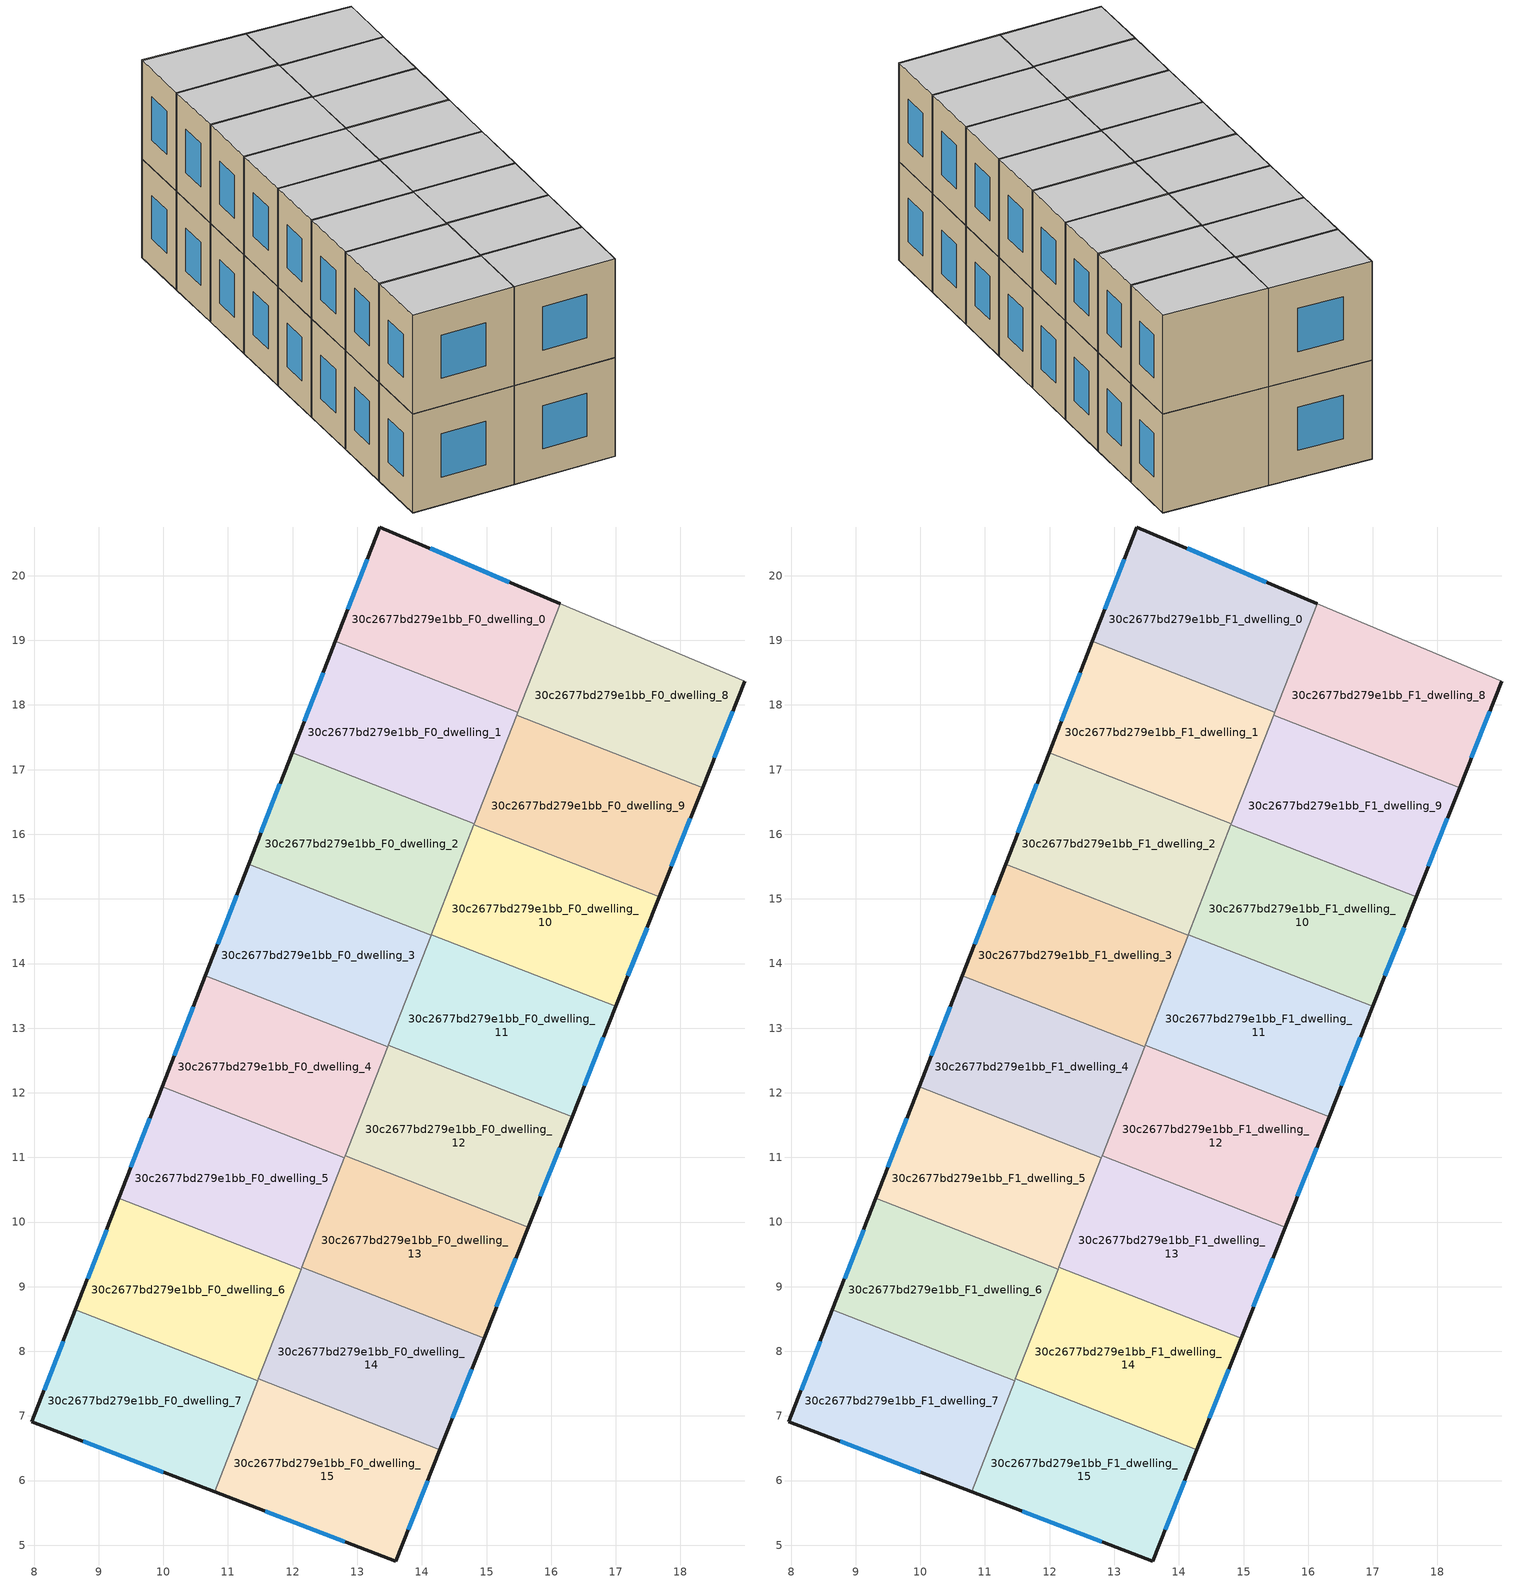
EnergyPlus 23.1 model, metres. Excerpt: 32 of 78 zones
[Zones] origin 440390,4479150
30c2677bd279e1bb_F0_dwelling_0
 floor ground (EU_floor_Construction): 15.48,17.89 16.14,19.57 13.35,20.75 12.66,18.99 z0
 wall outside (EU_wall_Construction): 12.66,18.99 13.35,20.75 16.14,19.57 z0:3
 wall to 30c2677bd279e1bb_F0_dwelling_1 (EU_wall_Construction): 15.48,17.89 12.66,18.99 z0:3
 wall to 30c2677bd279e1bb_F0_dwelling_8 (EU_wall_Construction): 16.14,19.57 15.48,17.89 z0:3
 window (EU_Window_Construction): 14.13,20.42 15.35,19.9 / 12.85,19.48 13.16,20.26 z0.84:2.16
30c2677bd279e1bb_F0_dwelling_1
 floor ground (EU_floor_Construction): 14.81,16.17 15.48,17.89 12.66,18.99 11.99,17.26 z0
 wall outside (EU_wall_Construction): 11.99,17.26 12.66,18.99 z0:3
 wall to 30c2677bd279e1bb_F0_dwelling_2 (EU_wall_Construction): 14.81,16.17 11.99,17.26 z0:3
 wall to 30c2677bd279e1bb_F0_dwelling_9 (EU_wall_Construction): 15.46,17.84 14.81,16.17 z0:3
 wall to 30c2677bd279e1bb_F0_dwelling_8 (EU_wall_Construction): 15.48,17.89 15.47,17.84 z0:3
 window (EU_Window_Construction): 12.18,17.75 12.47,18.5 z0.84:2.16
30c2677bd279e1bb_F0_dwelling_10
 floor ground (EU_floor_Construction): 17,13.34 17.67,15.03 14.81,16.15 14.15,14.45 z0
 wall outside (EU_wall_Construction): 17.67,15.03 17,13.34 z0:3
 wall to 30c2677bd279e1bb_F0_dwelling_9 (EU_wall_Construction): 14.81,16.15 17.67,15.03 z0:3
 wall to 30c2677bd279e1bb_F0_dwelling_11 (EU_wall_Construction): 17,13.34 14.15,14.45 z0:3
 wall to 30c2677bd279e1bb_F0_dwelling_2 (EU_wall_Construction): 14.15,14.45 14.81,16.15 z0:3
 window (EU_Window_Construction): 17.48,14.56 17.19,13.81 z0.84:2.16
30c2677bd279e1bb_F0_dwelling_11
 floor ground (EU_floor_Construction): 16.32,11.63 17,13.34 14.15,14.45 13.48,12.74 z0
 wall outside (EU_wall_Construction): 17,13.34 16.32,11.63 z0:3
 wall to 30c2677bd279e1bb_F0_dwelling_12 (EU_wall_Construction): 16.32,11.63 13.48,12.74 z0:3
 wall to 30c2677bd279e1bb_F0_dwelling_3 (EU_wall_Construction): 13.48,12.74 14.14,14.44 z0:3
 window (EU_Window_Construction): 16.81,12.86 16.51,12.11 z0.84:2.16
30c2677bd279e1bb_F0_dwelling_12
 floor ground (EU_floor_Construction): 15.64,9.92 16.32,11.63 13.48,12.74 12.81,11.02 z0
 wall outside (EU_wall_Construction): 16.32,11.63 15.64,9.92 z0:3
 wall to 30c2677bd279e1bb_F0_dwelling_13 (EU_wall_Construction): 15.64,9.92 12.81,11.02 z0:3
 wall to 30c2677bd279e1bb_F0_dwelling_4 (EU_wall_Construction): 12.81,11.02 13.47,12.72 z0:3
 wall to 30c2677bd279e1bb_F0_dwelling_3 (EU_wall_Construction): 13.47,12.72 13.48,12.74 z0:3
 window (EU_Window_Construction): 16.13,11.15 15.83,10.4 z0.84:2.16
30c2677bd279e1bb_F0_dwelling_13
 floor ground (EU_floor_Construction): 14.96,8.21 15.64,9.92 12.81,11.02 12.14,9.3 z0
 wall outside (EU_wall_Construction): 15.64,9.92 14.96,8.21 z0:3
 wall to 30c2677bd279e1bb_F0_dwelling_14 (EU_wall_Construction): 14.96,8.21 12.14,9.3 z0:3
 wall to 30c2677bd279e1bb_F0_dwelling_5 (EU_wall_Construction): 12.14,9.3 12.8,10.99 z0:3
 wall to 30c2677bd279e1bb_F0_dwelling_4 (EU_wall_Construction): 12.8,10.99 12.81,11.02 z0:3
 window (EU_Window_Construction): 15.45,9.44 15.15,8.69 z0.84:2.16
30c2677bd279e1bb_F0_dwelling_14
 floor ground (EU_floor_Construction): 14.28,6.48 14.96,8.21 12.14,9.3 11.47,7.57 z0
 wall outside (EU_wall_Construction): 14.96,8.21 14.28,6.48 z0:3
 wall to 30c2677bd279e1bb_F0_dwelling_15 (EU_wall_Construction): 14.28,6.48 11.47,7.57 z0:3
 wall to 30c2677bd279e1bb_F0_dwelling_6 (EU_wall_Construction): 11.47,7.57 12.13,9.27 z0:3
 wall to 30c2677bd279e1bb_F0_dwelling_5 (EU_wall_Construction): 12.13,9.27 12.14,9.3 z0:3
 window (EU_Window_Construction): 14.77,7.72 14.47,6.96 z0.84:2.16
30c2677bd279e1bb_F0_dwelling_15
 floor ground (EU_floor_Construction): 13.59,4.76 14.28,6.48 11.47,7.57 10.79,5.83 z0
 wall outside (EU_wall_Construction): 14.28,6.48 13.59,4.76 10.79,5.83 z0:3
 wall to 30c2677bd279e1bb_F0_dwelling_7 (EU_wall_Construction): 10.79,5.83 11.46,7.54 z0:3
 wall to 30c2677bd279e1bb_F0_dwelling_6 (EU_wall_Construction): 11.46,7.54 11.47,7.57 z0:3
 window (EU_Window_Construction): 14.09,6 13.79,5.24 / 12.81,5.06 11.58,5.53 z0.84:2.16
30c2677bd279e1bb_F0_dwelling_2
 floor ground (EU_floor_Construction): 14.14,14.44 14.81,16.17 11.99,17.26 11.32,15.54 z0
 wall outside (EU_wall_Construction): 11.32,15.54 11.99,17.26 z0:3
 wall to 30c2677bd279e1bb_F0_dwelling_3 (EU_wall_Construction): 14.14,14.44 11.32,15.54 z0:3
 wall to 30c2677bd279e1bb_F0_dwelling_9 (EU_wall_Construction): 14.81,16.17 14.81,16.15 z0:3
 window (EU_Window_Construction): 11.51,16.02 11.8,16.78 z0.84:2.16
30c2677bd279e1bb_F0_dwelling_3
 floor ground (EU_floor_Construction): 13.47,12.72 14.14,14.44 11.32,15.54 10.65,13.81 z0
 wall outside (EU_wall_Construction): 10.65,13.81 11.32,15.54 z0:3
 wall to 30c2677bd279e1bb_F0_dwelling_4 (EU_wall_Construction): 13.47,12.72 10.65,13.81 z0:3
 window (EU_Window_Construction): 10.84,14.3 11.13,15.05 z0.84:2.16
30c2677bd279e1bb_F0_dwelling_4
 floor ground (EU_floor_Construction): 12.8,10.99 13.47,12.72 10.65,13.81 9.98,12.09 z0
 wall outside (EU_wall_Construction): 9.98,12.09 10.65,13.81 z0:3
 wall to 30c2677bd279e1bb_F0_dwelling_5 (EU_wall_Construction): 12.8,10.99 9.98,12.09 z0:3
 window (EU_Window_Construction): 10.17,12.57 10.46,13.33 z0.84:2.16
30c2677bd279e1bb_F0_dwelling_5
 floor ground (EU_floor_Construction): 12.13,9.27 12.8,10.99 9.98,12.09 9.31,10.37 z0
 wall outside (EU_wall_Construction): 9.31,10.37 9.98,12.09 z0:3
 wall to 30c2677bd279e1bb_F0_dwelling_6 (EU_wall_Construction): 12.13,9.27 9.31,10.37 z0:3
 window (EU_Window_Construction): 9.5,10.85 9.79,11.61 z0.84:2.16
30c2677bd279e1bb_F0_dwelling_6
 floor ground (EU_floor_Construction): 11.46,7.54 12.13,9.27 9.31,10.37 8.64,8.64 z0
 wall outside (EU_wall_Construction): 8.64,8.64 9.31,10.37 z0:3
 wall to 30c2677bd279e1bb_F0_dwelling_7 (EU_wall_Construction): 11.46,7.54 8.64,8.64 z0:3
 window (EU_Window_Construction): 8.83,9.13 9.12,9.88 z0.84:2.16
30c2677bd279e1bb_F0_dwelling_7
 floor ground (EU_floor_Construction): 10.79,5.83 11.46,7.54 8.64,8.64 7.97,6.91 z0
 wall outside (EU_wall_Construction): 10.79,5.83 7.97,6.91 8.64,8.64 z0:3
 window (EU_Window_Construction): 10,6.13 8.76,6.61 / 8.15,7.4 8.45,8.16 z0.84:2.16
30c2677bd279e1bb_F0_dwelling_8
 floor ground (EU_floor_Construction): 18.34,16.72 18.99,18.37 16.14,19.57 15.47,17.84 z0
 wall outside (EU_wall_Construction): 18.99,18.37 18.34,16.72 z0:3
 wall adiabatic (EU_wall_Construction): 16.14,19.57 18.99,18.37 z0:3
 wall to 30c2677bd279e1bb_F0_dwelling_9 (EU_wall_Construction): 18.34,16.72 15.47,17.84 z0:3
 window (EU_Window_Construction): 18.81,17.91 18.53,17.18 z0.84:2.16
30c2677bd279e1bb_F0_dwelling_9
 floor ground (EU_floor_Construction): 17.67,15.03 18.34,16.72 15.47,17.84 14.81,16.15 z0
 wall outside (EU_wall_Construction): 18.34,16.72 17.67,15.03 z0:3
 window (EU_Window_Construction): 18.15,16.25 17.86,15.51 z0.84:2.16
30c2677bd279e1bb_F1_dwelling_0
 floor to 30c2677bd279e1bb_F0_dwelling_0 (EU_floor_Construction): 15.48,17.89 16.14,19.57 13.35,20.75 12.66,18.99 z3
 wall outside (EU_wall_Construction): 12.66,18.99 13.35,20.75 16.14,19.57 z3:6
 wall to 30c2677bd279e1bb_F1_dwelling_1 (EU_wall_Construction): 15.48,17.89 12.66,18.99 z3:6
 wall to 30c2677bd279e1bb_F1_dwelling_8 (EU_wall_Construction): 16.14,19.57 15.48,17.89 z3:6
 window (EU_Window_Construction): 14.13,20.42 15.35,19.9 / 12.85,19.48 13.16,20.26 z3.84:5.16
 ceiling to 30c2677bd279e1bb_F2_dwelling_0 (EU_floor_Construction): 16.14,19.57 15.48,17.89 12.66,18.99 13.35,20.75 z6
30c2677bd279e1bb_F1_dwelling_1
 floor to 30c2677bd279e1bb_F0_dwelling_1 (EU_floor_Construction): 14.81,16.17 15.48,17.89 12.66,18.99 11.99,17.26 z3
 wall outside (EU_wall_Construction): 11.99,17.26 12.66,18.99 z3:6
 wall to 30c2677bd279e1bb_F1_dwelling_2 (EU_wall_Construction): 14.81,16.17 11.99,17.26 z3:6
 wall to 30c2677bd279e1bb_F1_dwelling_9 (EU_wall_Construction): 15.46,17.84 14.81,16.17 z3:6
 wall to 30c2677bd279e1bb_F1_dwelling_8 (EU_wall_Construction): 15.48,17.89 15.47,17.84 z3:6
 window (EU_Window_Construction): 12.18,17.75 12.47,18.5 z3.84:5.16
 ceiling to 30c2677bd279e1bb_F2_dwelling_1 (EU_floor_Construction): 15.48,17.89 14.81,16.17 11.99,17.26 12.66,18.99 z6
30c2677bd279e1bb_F1_dwelling_10
 floor to 30c2677bd279e1bb_F0_dwelling_10 (EU_floor_Construction): 17,13.34 17.67,15.03 14.81,16.15 14.15,14.45 z3
 wall outside (EU_wall_Construction): 17.67,15.03 17,13.34 z3:6
 wall to 30c2677bd279e1bb_F1_dwelling_9 (EU_wall_Construction): 14.81,16.15 17.67,15.03 z3:6
 wall to 30c2677bd279e1bb_F1_dwelling_11 (EU_wall_Construction): 17,13.34 14.15,14.45 z3:6
 wall to 30c2677bd279e1bb_F1_dwelling_2 (EU_wall_Construction): 14.15,14.45 14.81,16.15 z3:6
 window (EU_Window_Construction): 17.48,14.56 17.19,13.81 z3.84:5.16
 ceiling to 30c2677bd279e1bb_F2_dwelling_10 (EU_floor_Construction): 17.67,15.03 17,13.34 14.15,14.45 14.81,16.15 z6
30c2677bd279e1bb_F1_dwelling_11
 floor to 30c2677bd279e1bb_F0_dwelling_11 (EU_floor_Construction): 16.32,11.63 17,13.34 14.15,14.45 13.48,12.74 z3
 wall outside (EU_wall_Construction): 17,13.34 16.32,11.63 z3:6
 wall to 30c2677bd279e1bb_F1_dwelling_12 (EU_wall_Construction): 16.32,11.63 13.48,12.74 z3:6
 wall to 30c2677bd279e1bb_F1_dwelling_3 (EU_wall_Construction): 13.48,12.74 14.14,14.44 z3:6
 window (EU_Window_Construction): 16.81,12.86 16.51,12.11 z3.84:5.16
 ceiling to 30c2677bd279e1bb_F2_dwelling_11 (EU_floor_Construction): 17,13.34 16.32,11.63 13.48,12.74 14.15,14.45 z6
30c2677bd279e1bb_F1_dwelling_12
 floor to 30c2677bd279e1bb_F0_dwelling_12 (EU_floor_Construction): 15.64,9.92 16.32,11.63 13.48,12.74 12.81,11.02 z3
 wall outside (EU_wall_Construction): 16.32,11.63 15.64,9.92 z3:6
 wall to 30c2677bd279e1bb_F1_dwelling_13 (EU_wall_Construction): 15.64,9.92 12.81,11.02 z3:6
 wall to 30c2677bd279e1bb_F1_dwelling_4 (EU_wall_Construction): 12.81,11.02 13.47,12.72 z3:6
 wall to 30c2677bd279e1bb_F1_dwelling_3 (EU_wall_Construction): 13.47,12.72 13.48,12.74 z3:6
 window (EU_Window_Construction): 16.13,11.15 15.83,10.4 z3.84:5.16
 ceiling to 30c2677bd279e1bb_F2_dwelling_12 (EU_floor_Construction): 16.32,11.63 15.64,9.92 12.81,11.02 13.48,12.74 z6
30c2677bd279e1bb_F1_dwelling_13
 floor to 30c2677bd279e1bb_F0_dwelling_13 (EU_floor_Construction): 14.96,8.21 15.64,9.92 12.81,11.02 12.14,9.3 z3
 wall outside (EU_wall_Construction): 15.64,9.92 14.96,8.21 z3:6
 wall to 30c2677bd279e1bb_F1_dwelling_14 (EU_wall_Construction): 14.96,8.21 12.14,9.3 z3:6
 wall to 30c2677bd279e1bb_F1_dwelling_5 (EU_wall_Construction): 12.14,9.3 12.8,10.99 z3:6
 wall to 30c2677bd279e1bb_F1_dwelling_4 (EU_wall_Construction): 12.8,10.99 12.81,11.02 z3:6
 window (EU_Window_Construction): 15.45,9.44 15.15,8.69 z3.84:5.16
 ceiling to 30c2677bd279e1bb_F2_dwelling_13 (EU_floor_Construction): 15.64,9.92 14.96,8.21 12.14,9.3 12.81,11.02 z6
30c2677bd279e1bb_F1_dwelling_14
 floor to 30c2677bd279e1bb_F0_dwelling_14 (EU_floor_Construction): 14.28,6.48 14.96,8.21 12.14,9.3 11.47,7.57 z3
 wall outside (EU_wall_Construction): 14.96,8.21 14.28,6.48 z3:6
 wall to 30c2677bd279e1bb_F1_dwelling_15 (EU_wall_Construction): 14.28,6.48 11.47,7.57 z3:6
 wall to 30c2677bd279e1bb_F1_dwelling_6 (EU_wall_Construction): 11.47,7.57 12.13,9.27 z3:6
 wall to 30c2677bd279e1bb_F1_dwelling_5 (EU_wall_Construction): 12.13,9.27 12.14,9.3 z3:6
 window (EU_Window_Construction): 14.77,7.72 14.47,6.96 z3.84:5.16
 ceiling to 30c2677bd279e1bb_F2_dwelling_14 (EU_floor_Construction): 14.96,8.21 14.28,6.48 11.47,7.57 12.14,9.3 z6
30c2677bd279e1bb_F1_dwelling_15
 floor to 30c2677bd279e1bb_F0_dwelling_15 (EU_floor_Construction): 13.59,4.76 14.28,6.48 11.47,7.57 10.79,5.83 z3
 wall outside (EU_wall_Construction): 14.28,6.48 13.59,4.76 10.79,5.83 z3:6
 wall to 30c2677bd279e1bb_F1_dwelling_7 (EU_wall_Construction): 10.79,5.83 11.46,7.54 z3:6
 wall to 30c2677bd279e1bb_F1_dwelling_6 (EU_wall_Construction): 11.46,7.54 11.47,7.57 z3:6
 window (EU_Window_Construction): 14.09,6 13.79,5.24 / 12.81,5.06 11.58,5.53 z3.84:5.16
 ceiling to 30c2677bd279e1bb_F2_dwelling_15 (EU_floor_Construction): 14.28,6.48 13.59,4.76 10.79,5.83 11.47,7.57 z6
30c2677bd279e1bb_F1_dwelling_2
 floor to 30c2677bd279e1bb_F0_dwelling_2 (EU_floor_Construction): 14.14,14.44 14.81,16.17 11.99,17.26 11.32,15.54 z3
 wall outside (EU_wall_Construction): 11.32,15.54 11.99,17.26 z3:6
 wall to 30c2677bd279e1bb_F1_dwelling_3 (EU_wall_Construction): 14.14,14.44 11.32,15.54 z3:6
 wall to 30c2677bd279e1bb_F1_dwelling_9 (EU_wall_Construction): 14.81,16.17 14.81,16.15 z3:6
 window (EU_Window_Construction): 11.51,16.02 11.8,16.78 z3.84:5.16
 ceiling to 30c2677bd279e1bb_F2_dwelling_2 (EU_floor_Construction): 14.81,16.17 14.14,14.44 11.32,15.54 11.99,17.26 z6
30c2677bd279e1bb_F1_dwelling_3
 floor to 30c2677bd279e1bb_F0_dwelling_3 (EU_floor_Construction): 13.47,12.72 14.14,14.44 11.32,15.54 10.65,13.81 z3
 wall outside (EU_wall_Construction): 10.65,13.81 11.32,15.54 z3:6
 wall to 30c2677bd279e1bb_F1_dwelling_4 (EU_wall_Construction): 13.47,12.72 10.65,13.81 z3:6
 window (EU_Window_Construction): 10.84,14.3 11.13,15.05 z3.84:5.16
 ceiling to 30c2677bd279e1bb_F2_dwelling_3 (EU_floor_Construction): 14.14,14.44 13.47,12.72 10.65,13.81 11.32,15.54 z6
30c2677bd279e1bb_F1_dwelling_4
 floor to 30c2677bd279e1bb_F0_dwelling_4 (EU_floor_Construction): 12.8,10.99 13.47,12.72 10.65,13.81 9.98,12.09 z3
 wall outside (EU_wall_Construction): 9.98,12.09 10.65,13.81 z3:6
 wall to 30c2677bd279e1bb_F1_dwelling_5 (EU_wall_Construction): 12.8,10.99 9.98,12.09 z3:6
 window (EU_Window_Construction): 10.17,12.57 10.46,13.33 z3.84:5.16
 ceiling to 30c2677bd279e1bb_F2_dwelling_4 (EU_floor_Construction): 13.47,12.72 12.8,10.99 9.98,12.09 10.65,13.81 z6
30c2677bd279e1bb_F1_dwelling_5
 floor to 30c2677bd279e1bb_F0_dwelling_5 (EU_floor_Construction): 12.13,9.27 12.8,10.99 9.98,12.09 9.31,10.37 z3
 wall outside (EU_wall_Construction): 9.31,10.37 9.98,12.09 z3:6
 wall to 30c2677bd279e1bb_F1_dwelling_6 (EU_wall_Construction): 12.13,9.27 9.31,10.37 z3:6
 window (EU_Window_Construction): 9.5,10.85 9.79,11.61 z3.84:5.16
 ceiling to 30c2677bd279e1bb_F2_dwelling_5 (EU_floor_Construction): 12.8,10.99 12.13,9.27 9.31,10.37 9.98,12.09 z6
30c2677bd279e1bb_F1_dwelling_6
 floor to 30c2677bd279e1bb_F0_dwelling_6 (EU_floor_Construction): 11.46,7.54 12.13,9.27 9.31,10.37 8.64,8.64 z3
 wall outside (EU_wall_Construction): 8.64,8.64 9.31,10.37 z3:6
 wall to 30c2677bd279e1bb_F1_dwelling_7 (EU_wall_Construction): 11.46,7.54 8.64,8.64 z3:6
 window (EU_Window_Construction): 8.83,9.13 9.12,9.88 z3.84:5.16
 ceiling to 30c2677bd279e1bb_F2_dwelling_6 (EU_floor_Construction): 12.13,9.27 11.46,7.54 8.64,8.64 9.31,10.37 z6
30c2677bd279e1bb_F1_dwelling_7
 floor to 30c2677bd279e1bb_F0_dwelling_7 (EU_floor_Construction): 10.79,5.83 11.46,7.54 8.64,8.64 7.97,6.91 z3
 wall outside (EU_wall_Construction): 10.79,5.83 7.97,6.91 8.64,8.64 z3:6
 window (EU_Window_Construction): 10,6.13 8.76,6.61 / 8.15,7.4 8.45,8.16 z3.84:5.16
 ceiling to 30c2677bd279e1bb_F2_dwelling_7 (EU_floor_Construction): 11.46,7.54 10.79,5.83 7.97,6.91 8.64,8.64 z6
30c2677bd279e1bb_F1_dwelling_8
 floor to 30c2677bd279e1bb_F0_dwelling_8 (EU_floor_Construction): 18.34,16.72 18.99,18.37 16.14,19.57 15.47,17.84 z3
 wall outside (EU_wall_Construction): 18.99,18.37 18.34,16.72 z3:6
 wall adiabatic (EU_wall_Construction): 16.14,19.57 18.99,18.37 z3:6
 wall to 30c2677bd279e1bb_F1_dwelling_9 (EU_wall_Construction): 18.34,16.72 15.47,17.84 z3:6
 window (EU_Window_Construction): 18.81,17.91 18.53,17.18 z3.84:5.16
 ceiling to 30c2677bd279e1bb_F2_dwelling_8 (EU_floor_Construction): 18.99,18.37 18.34,16.72 15.47,17.84 16.14,19.57 z6
30c2677bd279e1bb_F1_dwelling_9
 floor to 30c2677bd279e1bb_F0_dwelling_9 (EU_floor_Construction): 17.67,15.03 18.34,16.72 15.47,17.84 14.81,16.15 z3
 wall outside (EU_wall_Construction): 18.34,16.72 17.67,15.03 z3:6
 window (EU_Window_Construction): 18.15,16.25 17.86,15.51 z3.84:5.16
 ceiling to 30c2677bd279e1bb_F2_dwelling_9 (EU_floor_Construction): 18.34,16.72 17.67,15.03 14.81,16.15 15.47,17.84 z6
[Building]
EU S2 Campaign: North Axis=0; Terrain=City; Solar Distribution=FullExterior
[Site:Location]
Madrid: Latitude=40.5; Longitude=-3.5; Time Zone=1; Elevation=609
[SizingPeriod:WeatherFileDays]
AnnualSizingPeriod: Begin Month=1; Begin Day of Month=1; End Month=12; End Day of Month=31; Day of Week for Start Day=Monday; Use Weather File Daylight Saving Period=No; Use Weather File Rain and Snow Indicators=No
[MATERIAL]
EU_InternalMass_Material: Roughness=MediumRough; Thickness=0.1; Conductivity=1; Density=1800; Specific Heat=900; Thermal Absorptance=0.9; Solar Absorptance=0.7; Visible Absorptance=0.7
[MATERIAL:NOMASS] Roughness=MediumRough; Thermal Absorptance=0.9; Solar Absorptance=0.7; Visible Absorptance=0.7
Name | Thermal Resistance
EU_wall_NoMass | 2.16768
EU_floor_NoMass | 1.14339
[WINDOWMATERIAL:SIMPLEGLAZINGSYSTEM]
EU_Window_SimpleGlazing: UFactor=3.23888; Solar Heat Gain Coefficient=0.85; Visible Transmittance=0.85
[CONSTRUCTION]
EU_wall_Construction: EU_wall_NoMass
EU_floor_Construction: EU_floor_NoMass
EU_InternalMass_Construction: EU_InternalMass_Material
EU_Window_Construction: EU_Window_SimpleGlazing
[ZONE] Type=1; Multiplier=1; Ceiling Height=autocalculate; Floor Area=autocalculate; Part of Total Floor Area=Yes
Name | Volume
30c2677bd279e1bb_F0_dwelling_0; 30c2677bd279e1bb_F1_dwelling_0 | 16.8003
30c2677bd279e1bb_F0_dwelling_1; 30c2677bd279e1bb_F1_dwelling_1; 30c2677bd279e1bb_F0_dwelling_14; 30c2677bd279e1bb_F1_dwelling_14; 30c2677bd279e1bb_F0_dwelling_3; 30c2677bd279e1bb_F1_dwelling_3 | 16.8047
30c2677bd279e1bb_F0_dwelling_10; 30c2677bd279e1bb_F1_dwelling_10 | 16.7992
30c2677bd279e1bb_F0_dwelling_11; 30c2677bd279e1bb_F1_dwelling_11 | 16.8105
30c2677bd279e1bb_F0_dwelling_12; 30c2677bd279e1bb_F1_dwelling_12 | 16.8069
30c2677bd279e1bb_F0_dwelling_13; 30c2677bd279e1bb_F1_dwelling_13 | 16.8014
30c2677bd279e1bb_F0_dwelling_15; 30c2677bd279e1bb_F1_dwelling_15; 30c2677bd279e1bb_F0_dwelling_7; 30c2677bd279e1bb_F1_dwelling_7 | 16.8021
30c2677bd279e1bb_F0_dwelling_2; 30c2677bd279e1bb_F1_dwelling_2; 30c2677bd279e1bb_F0_dwelling_5; 30c2677bd279e1bb_F1_dwelling_5 | 16.7996
30c2677bd279e1bb_F0_dwelling_4; 30c2677bd279e1bb_F1_dwelling_4 | 16.7963
30c2677bd279e1bb_F0_dwelling_6; 30c2677bd279e1bb_F1_dwelling_6 | 16.8087
30c2677bd279e1bb_F0_dwelling_8; 30c2677bd279e1bb_F1_dwelling_8 | 16.8073
30c2677bd279e1bb_F0_dwelling_9; 30c2677bd279e1bb_F1_dwelling_9 | 16.8025
[INTERNALMASS] Construction=EU_InternalMass_Construction
Name | Zone or ZoneList | Surface Area
30c2677bd279e1bb_F0_dwelling_0_EU_InternalMass | 30c2677bd279e1bb_F0_dwelling_0 | 5.5993
30c2677bd279e1bb_F0_dwelling_1_EU_InternalMass | 30c2677bd279e1bb_F0_dwelling_1 | 5.60155
30c2677bd279e1bb_F0_dwelling_2_EU_InternalMass | 30c2677bd279e1bb_F0_dwelling_2 | 5.5998
30c2677bd279e1bb_F0_dwelling_3_EU_InternalMass | 30c2677bd279e1bb_F0_dwelling_3 | 5.60155
30c2677bd279e1bb_F0_dwelling_4_EU_InternalMass | 30c2677bd279e1bb_F0_dwelling_4 | 5.59873
30c2677bd279e1bb_F0_dwelling_5_EU_InternalMass | 30c2677bd279e1bb_F0_dwelling_5 | 5.5998
30c2677bd279e1bb_F0_dwelling_6_EU_InternalMass | 30c2677bd279e1bb_F0_dwelling_6 | 5.60296
30c2677bd279e1bb_F0_dwelling_7_EU_InternalMass | 30c2677bd279e1bb_F0_dwelling_7 | 5.6006
30c2677bd279e1bb_F0_dwelling_8_EU_InternalMass | 30c2677bd279e1bb_F0_dwelling_8 | 5.60234
30c2677bd279e1bb_F0_dwelling_9_EU_InternalMass | 30c2677bd279e1bb_F0_dwelling_9 | 5.60082
30c2677bd279e1bb_F0_dwelling_10_EU_InternalMass | 30c2677bd279e1bb_F0_dwelling_10 | 5.59975
30c2677bd279e1bb_F0_dwelling_11_EU_InternalMass | 30c2677bd279e1bb_F0_dwelling_11 | 5.60354
30c2677bd279e1bb_F0_dwelling_12_EU_InternalMass | 30c2677bd279e1bb_F0_dwelling_12 | 5.6021
30c2677bd279e1bb_F0_dwelling_13_EU_InternalMass | 30c2677bd279e1bb_F0_dwelling_13 | 5.60048
30c2677bd279e1bb_F0_dwelling_14_EU_InternalMass | 30c2677bd279e1bb_F0_dwelling_14 | 5.60151
30c2677bd279e1bb_F0_dwelling_15_EU_InternalMass | 30c2677bd279e1bb_F0_dwelling_15 | 5.60071
30c2677bd279e1bb_F1_dwelling_0_EU_InternalMass | 30c2677bd279e1bb_F1_dwelling_0 | 5.5993
30c2677bd279e1bb_F1_dwelling_1_EU_InternalMass | 30c2677bd279e1bb_F1_dwelling_1 | 5.60155
30c2677bd279e1bb_F1_dwelling_2_EU_InternalMass | 30c2677bd279e1bb_F1_dwelling_2 | 5.5998
30c2677bd279e1bb_F1_dwelling_3_EU_InternalMass | 30c2677bd279e1bb_F1_dwelling_3 | 5.60155
30c2677bd279e1bb_F1_dwelling_4_EU_InternalMass | 30c2677bd279e1bb_F1_dwelling_4 | 5.59873
30c2677bd279e1bb_F1_dwelling_5_EU_InternalMass | 30c2677bd279e1bb_F1_dwelling_5 | 5.5998
30c2677bd279e1bb_F1_dwelling_6_EU_InternalMass | 30c2677bd279e1bb_F1_dwelling_6 | 5.60296
30c2677bd279e1bb_F1_dwelling_7_EU_InternalMass | 30c2677bd279e1bb_F1_dwelling_7 | 5.6006
30c2677bd279e1bb_F1_dwelling_8_EU_InternalMass | 30c2677bd279e1bb_F1_dwelling_8 | 5.60234
30c2677bd279e1bb_F1_dwelling_9_EU_InternalMass | 30c2677bd279e1bb_F1_dwelling_9 | 5.60082
30c2677bd279e1bb_F1_dwelling_10_EU_InternalMass | 30c2677bd279e1bb_F1_dwelling_10 | 5.59975
30c2677bd279e1bb_F1_dwelling_11_EU_InternalMass | 30c2677bd279e1bb_F1_dwelling_11 | 5.60354
30c2677bd279e1bb_F1_dwelling_12_EU_InternalMass | 30c2677bd279e1bb_F1_dwelling_12 | 5.6021
30c2677bd279e1bb_F1_dwelling_13_EU_InternalMass | 30c2677bd279e1bb_F1_dwelling_13 | 5.60048
30c2677bd279e1bb_F1_dwelling_14_EU_InternalMass | 30c2677bd279e1bb_F1_dwelling_14 | 5.60151
30c2677bd279e1bb_F1_dwelling_15_EU_InternalMass | 30c2677bd279e1bb_F1_dwelling_15 | 5.60071
[OTHEREQUIPMENT] Fuel Type=Electricity; Design Level Calculation Method=Watts/Area; Power per Zone Floor Area=1; Fraction Latent=0; Fraction Radiant=0; Fraction Lost=0; Carbon Dioxide Generation Rate=0; EndUse Subcategory=EU_Step8_InternalGains
Name | Zone or ZoneList or Space or SpaceList | Schedule
EU_Step8_InternalGain_30c2677bd279e1bb_F0_dwelling_0_f000 | 30c2677bd279e1bb_F0_dwelling_0 | EU_Step8_GainSchedule_30c2677bd279e1bb_F0_dwelling_0_f000
EU_Step8_InternalGain_30c2677bd279e1bb_F0_dwelling_1_f000 | 30c2677bd279e1bb_F0_dwelling_1 | EU_Step8_GainSchedule_30c2677bd279e1bb_F0_dwelling_1_f000
EU_Step8_InternalGain_30c2677bd279e1bb_F0_dwelling_2_f000 | 30c2677bd279e1bb_F0_dwelling_2 | EU_Step8_GainSchedule_30c2677bd279e1bb_F0_dwelling_2_f000
EU_Step8_InternalGain_30c2677bd279e1bb_F0_dwelling_3_f000 | 30c2677bd279e1bb_F0_dwelling_3 | EU_Step8_GainSchedule_30c2677bd279e1bb_F0_dwelling_3_f000
EU_Step8_InternalGain_30c2677bd279e1bb_F0_dwelling_4_f000 | 30c2677bd279e1bb_F0_dwelling_4 | EU_Step8_GainSchedule_30c2677bd279e1bb_F0_dwelling_4_f000
EU_Step8_InternalGain_30c2677bd279e1bb_F0_dwelling_5_f000 | 30c2677bd279e1bb_F0_dwelling_5 | EU_Step8_GainSchedule_30c2677bd279e1bb_F0_dwelling_5_f000
EU_Step8_InternalGain_30c2677bd279e1bb_F0_dwelling_6_f000 | 30c2677bd279e1bb_F0_dwelling_6 | EU_Step8_GainSchedule_30c2677bd279e1bb_F0_dwelling_6_f000
EU_Step8_InternalGain_30c2677bd279e1bb_F0_dwelling_7_f000 | 30c2677bd279e1bb_F0_dwelling_7 | EU_Step8_GainSchedule_30c2677bd279e1bb_F0_dwelling_7_f000
EU_Step8_InternalGain_30c2677bd279e1bb_F0_dwelling_8_f000 | 30c2677bd279e1bb_F0_dwelling_8 | EU_Step8_GainSchedule_30c2677bd279e1bb_F0_dwelling_8_f000
EU_Step8_InternalGain_30c2677bd279e1bb_F0_dwelling_9_f000 | 30c2677bd279e1bb_F0_dwelling_9 | EU_Step8_GainSchedule_30c2677bd279e1bb_F0_dwelling_9_f000
EU_Step8_InternalGain_30c2677bd279e1bb_F0_dwelling_10_f000 | 30c2677bd279e1bb_F0_dwelling_10 | EU_Step8_GainSchedule_30c2677bd279e1bb_F0_dwelling_10_f000
EU_Step8_InternalGain_30c2677bd279e1bb_F0_dwelling_11_f000 | 30c2677bd279e1bb_F0_dwelling_11 | EU_Step8_GainSchedule_30c2677bd279e1bb_F0_dwelling_11_f000
EU_Step8_InternalGain_30c2677bd279e1bb_F0_dwelling_12_f000 | 30c2677bd279e1bb_F0_dwelling_12 | EU_Step8_GainSchedule_30c2677bd279e1bb_F0_dwelling_12_f000
EU_Step8_InternalGain_30c2677bd279e1bb_F0_dwelling_13_f000 | 30c2677bd279e1bb_F0_dwelling_13 | EU_Step8_GainSchedule_30c2677bd279e1bb_F0_dwelling_13_f000
EU_Step8_InternalGain_30c2677bd279e1bb_F0_dwelling_14_f000 | 30c2677bd279e1bb_F0_dwelling_14 | EU_Step8_GainSchedule_30c2677bd279e1bb_F0_dwelling_14_f000
EU_Step8_InternalGain_30c2677bd279e1bb_F0_dwelling_15_f000 | 30c2677bd279e1bb_F0_dwelling_15 | EU_Step8_GainSchedule_30c2677bd279e1bb_F0_dwelling_15_f000
EU_Step8_InternalGain_30c2677bd279e1bb_F1_dwelling_0_f000 | 30c2677bd279e1bb_F1_dwelling_0 | EU_Step8_GainSchedule_30c2677bd279e1bb_F1_dwelling_0_f000
EU_Step8_InternalGain_30c2677bd279e1bb_F1_dwelling_1_f000 | 30c2677bd279e1bb_F1_dwelling_1 | EU_Step8_GainSchedule_30c2677bd279e1bb_F1_dwelling_1_f000
EU_Step8_InternalGain_30c2677bd279e1bb_F1_dwelling_2_f000 | 30c2677bd279e1bb_F1_dwelling_2 | EU_Step8_GainSchedule_30c2677bd279e1bb_F1_dwelling_2_f000
EU_Step8_InternalGain_30c2677bd279e1bb_F1_dwelling_3_f000 | 30c2677bd279e1bb_F1_dwelling_3 | EU_Step8_GainSchedule_30c2677bd279e1bb_F1_dwelling_3_f000
EU_Step8_InternalGain_30c2677bd279e1bb_F1_dwelling_4_f000 | 30c2677bd279e1bb_F1_dwelling_4 | EU_Step8_GainSchedule_30c2677bd279e1bb_F1_dwelling_4_f000
EU_Step8_InternalGain_30c2677bd279e1bb_F1_dwelling_5_f000 | 30c2677bd279e1bb_F1_dwelling_5 | EU_Step8_GainSchedule_30c2677bd279e1bb_F1_dwelling_5_f000
EU_Step8_InternalGain_30c2677bd279e1bb_F1_dwelling_6_f000 | 30c2677bd279e1bb_F1_dwelling_6 | EU_Step8_GainSchedule_30c2677bd279e1bb_F1_dwelling_6_f000
EU_Step8_InternalGain_30c2677bd279e1bb_F1_dwelling_7_f000 | 30c2677bd279e1bb_F1_dwelling_7 | EU_Step8_GainSchedule_30c2677bd279e1bb_F1_dwelling_7_f000
EU_Step8_InternalGain_30c2677bd279e1bb_F1_dwelling_8_f000 | 30c2677bd279e1bb_F1_dwelling_8 | EU_Step8_GainSchedule_30c2677bd279e1bb_F1_dwelling_8_f000
EU_Step8_InternalGain_30c2677bd279e1bb_F1_dwelling_9_f000 | 30c2677bd279e1bb_F1_dwelling_9 | EU_Step8_GainSchedule_30c2677bd279e1bb_F1_dwelling_9_f000
EU_Step8_InternalGain_30c2677bd279e1bb_F1_dwelling_10_f000 | 30c2677bd279e1bb_F1_dwelling_10 | EU_Step8_GainSchedule_30c2677bd279e1bb_F1_dwelling_10_f000
EU_Step8_InternalGain_30c2677bd279e1bb_F1_dwelling_11_f000 | 30c2677bd279e1bb_F1_dwelling_11 | EU_Step8_GainSchedule_30c2677bd279e1bb_F1_dwelling_11_f000
EU_Step8_InternalGain_30c2677bd279e1bb_F1_dwelling_12_f000 | 30c2677bd279e1bb_F1_dwelling_12 | EU_Step8_GainSchedule_30c2677bd279e1bb_F1_dwelling_12_f000
EU_Step8_InternalGain_30c2677bd279e1bb_F1_dwelling_13_f000 | 30c2677bd279e1bb_F1_dwelling_13 | EU_Step8_GainSchedule_30c2677bd279e1bb_F1_dwelling_13_f000
EU_Step8_InternalGain_30c2677bd279e1bb_F1_dwelling_14_f000 | 30c2677bd279e1bb_F1_dwelling_14 | EU_Step8_GainSchedule_30c2677bd279e1bb_F1_dwelling_14_f000
EU_Step8_InternalGain_30c2677bd279e1bb_F1_dwelling_15_f000 | 30c2677bd279e1bb_F1_dwelling_15 | EU_Step8_GainSchedule_30c2677bd279e1bb_F1_dwelling_15_f000
[ZONEVENTILATION:DESIGNFLOWRATE] Schedule=EU_AlwaysOn; Design Flow Rate Calculation Method=AirChanges/Hour; Air Changes per Hour=0.480546; Ventilation Type=Natural; Fan Pressure Rise=0; Fan Total Efficiency=1; Constant Term Coefficient=1; Temperature Term Coefficient=0; Velocity Term Coefficient=0; Velocity Squared Term Coefficient=0; Minimum Indoor Temperature=-100; Maximum Indoor Temperature=100; Delta Temperature=-100; Minimum Outdoor Temperature=-100; Maximum Outdoor Temperature=100; Maximum Wind Speed=40
Name | Zone or ZoneList or Space or SpaceList
EU_ConstantAir_30c2677bd279e1bb_F0_dwelling_0 | 30c2677bd279e1bb_F0_dwelling_0
EU_ConstantAir_30c2677bd279e1bb_F0_dwelling_1 | 30c2677bd279e1bb_F0_dwelling_1
EU_ConstantAir_30c2677bd279e1bb_F0_dwelling_2 | 30c2677bd279e1bb_F0_dwelling_2
EU_ConstantAir_30c2677bd279e1bb_F0_dwelling_3 | 30c2677bd279e1bb_F0_dwelling_3
EU_ConstantAir_30c2677bd279e1bb_F0_dwelling_4 | 30c2677bd279e1bb_F0_dwelling_4
EU_ConstantAir_30c2677bd279e1bb_F0_dwelling_5 | 30c2677bd279e1bb_F0_dwelling_5
EU_ConstantAir_30c2677bd279e1bb_F0_dwelling_6 | 30c2677bd279e1bb_F0_dwelling_6
EU_ConstantAir_30c2677bd279e1bb_F0_dwelling_7 | 30c2677bd279e1bb_F0_dwelling_7
EU_ConstantAir_30c2677bd279e1bb_F0_dwelling_8 | 30c2677bd279e1bb_F0_dwelling_8
EU_ConstantAir_30c2677bd279e1bb_F0_dwelling_9 | 30c2677bd279e1bb_F0_dwelling_9
EU_ConstantAir_30c2677bd279e1bb_F0_dwelling_10 | 30c2677bd279e1bb_F0_dwelling_10
EU_ConstantAir_30c2677bd279e1bb_F0_dwelling_11 | 30c2677bd279e1bb_F0_dwelling_11
EU_ConstantAir_30c2677bd279e1bb_F0_dwelling_12 | 30c2677bd279e1bb_F0_dwelling_12
EU_ConstantAir_30c2677bd279e1bb_F0_dwelling_13 | 30c2677bd279e1bb_F0_dwelling_13
EU_ConstantAir_30c2677bd279e1bb_F0_dwelling_14 | 30c2677bd279e1bb_F0_dwelling_14
EU_ConstantAir_30c2677bd279e1bb_F0_dwelling_15 | 30c2677bd279e1bb_F0_dwelling_15
EU_ConstantAir_30c2677bd279e1bb_F1_dwelling_0 | 30c2677bd279e1bb_F1_dwelling_0
EU_ConstantAir_30c2677bd279e1bb_F1_dwelling_1 | 30c2677bd279e1bb_F1_dwelling_1
EU_ConstantAir_30c2677bd279e1bb_F1_dwelling_2 | 30c2677bd279e1bb_F1_dwelling_2
EU_ConstantAir_30c2677bd279e1bb_F1_dwelling_3 | 30c2677bd279e1bb_F1_dwelling_3
EU_ConstantAir_30c2677bd279e1bb_F1_dwelling_4 | 30c2677bd279e1bb_F1_dwelling_4
EU_ConstantAir_30c2677bd279e1bb_F1_dwelling_5 | 30c2677bd279e1bb_F1_dwelling_5
EU_ConstantAir_30c2677bd279e1bb_F1_dwelling_6 | 30c2677bd279e1bb_F1_dwelling_6
EU_ConstantAir_30c2677bd279e1bb_F1_dwelling_7 | 30c2677bd279e1bb_F1_dwelling_7
EU_ConstantAir_30c2677bd279e1bb_F1_dwelling_8 | 30c2677bd279e1bb_F1_dwelling_8
EU_ConstantAir_30c2677bd279e1bb_F1_dwelling_9 | 30c2677bd279e1bb_F1_dwelling_9
EU_ConstantAir_30c2677bd279e1bb_F1_dwelling_10 | 30c2677bd279e1bb_F1_dwelling_10
EU_ConstantAir_30c2677bd279e1bb_F1_dwelling_11 | 30c2677bd279e1bb_F1_dwelling_11
EU_ConstantAir_30c2677bd279e1bb_F1_dwelling_12 | 30c2677bd279e1bb_F1_dwelling_12
EU_ConstantAir_30c2677bd279e1bb_F1_dwelling_13 | 30c2677bd279e1bb_F1_dwelling_13
EU_ConstantAir_30c2677bd279e1bb_F1_dwelling_14 | 30c2677bd279e1bb_F1_dwelling_14
EU_ConstantAir_30c2677bd279e1bb_F1_dwelling_15 | 30c2677bd279e1bb_F1_dwelling_15
[HVACTEMPLATE:THERMOSTAT] Constant Heating Setpoint=20; Constant Cooling Setpoint=50
EU_HeatOnly_30c2677bd279e1bb_F0_dwelling_0; EU_HeatOnly_30c2677bd279e1bb_F0_dwelling_1; EU_HeatOnly_30c2677bd279e1bb_F0_dwelling_2; EU_HeatOnly_30c2677bd279e1bb_F0_dwelling_3; EU_HeatOnly_30c2677bd279e1bb_F0_dwelling_4; EU_HeatOnly_30c2677bd279e1bb_F0_dwelling_5; EU_HeatOnly_30c2677bd279e1bb_F0_dwelling_6; EU_HeatOnly_30c2677bd279e1bb_F0_dwelling_7; EU_HeatOnly_30c2677bd279e1bb_F0_dwelling_8; EU_HeatOnly_30c2677bd279e1bb_F0_dwelling_9; EU_HeatOnly_30c2677bd279e1bb_F0_dwelling_10; EU_HeatOnly_30c2677bd279e1bb_F0_dwelling_11; EU_HeatOnly_30c2677bd279e1bb_F0_dwelling_12; EU_HeatOnly_30c2677bd279e1bb_F0_dwelling_13; EU_HeatOnly_30c2677bd279e1bb_F0_dwelling_14; EU_HeatOnly_30c2677bd279e1bb_F0_dwelling_15; EU_HeatOnly_30c2677bd279e1bb_F1_dwelling_0; EU_HeatOnly_30c2677bd279e1bb_F1_dwelling_1; EU_HeatOnly_30c2677bd279e1bb_F1_dwelling_2; EU_HeatOnly_30c2677bd279e1bb_F1_dwelling_3; EU_HeatOnly_30c2677bd279e1bb_F1_dwelling_4; EU_HeatOnly_30c2677bd279e1bb_F1_dwelling_5; EU_HeatOnly_30c2677bd279e1bb_F1_dwelling_6; EU_HeatOnly_30c2677bd279e1bb_F1_dwelling_7; EU_HeatOnly_30c2677bd279e1bb_F1_dwelling_8; EU_HeatOnly_30c2677bd279e1bb_F1_dwelling_9; EU_HeatOnly_30c2677bd279e1bb_F1_dwelling_10; EU_HeatOnly_30c2677bd279e1bb_F1_dwelling_11; EU_HeatOnly_30c2677bd279e1bb_F1_dwelling_12; EU_HeatOnly_30c2677bd279e1bb_F1_dwelling_13; EU_HeatOnly_30c2677bd279e1bb_F1_dwelling_14; EU_HeatOnly_30c2677bd279e1bb_F1_dwelling_15; EU_HeatOnly_30c2677bd279e1bb_F2_dwelling_0; EU_HeatOnly_30c2677bd279e1bb_F2_dwelling_1; EU_HeatOnly_30c2677bd279e1bb_F2_dwelling_2; EU_HeatOnly_30c2677bd279e1bb_F2_dwelling_3; EU_HeatOnly_30c2677bd279e1bb_F2_dwelling_4; EU_HeatOnly_30c2677bd279e1bb_F2_dwelling_5; EU_HeatOnly_30c2677bd279e1bb_F2_dwelling_6; EU_HeatOnly_30c2677bd279e1bb_F2_dwelling_7; EU_HeatOnly_30c2677bd279e1bb_F2_dwelling_8; EU_HeatOnly_30c2677bd279e1bb_F2_dwelling_9; EU_HeatOnly_30c2677bd279e1bb_F2_dwelling_10; EU_HeatOnly_30c2677bd279e1bb_F2_dwelling_11; EU_HeatOnly_30c2677bd279e1bb_F2_dwelling_12; EU_HeatOnly_30c2677bd279e1bb_F2_dwelling_13; EU_HeatOnly_30c2677bd279e1bb_F2_dwelling_14; EU_HeatOnly_30c2677bd279e1bb_F2_dwelling_15; EU_HeatOnly_30c2677bd279e1bb_F3_dwelling_0; EU_HeatOnly_30c2677bd279e1bb_F3_dwelling_1; EU_HeatOnly_30c2677bd279e1bb_F3_dwelling_2
[HVACTEMPLATE:ZONE:IDEALLOADSAIRSYSTEM] System Availability Schedule=EU_AlwaysOn; Maximum Heating Supply Air Temperature=50; Minimum Cooling Supply Air Temperature=13; Maximum Heating Supply Air Humidity Ratio=0.0156; Minimum Cooling Supply Air Humidity Ratio=0.0077; Heating Limit=NoLimit; Cooling Limit=NoLimit; Heating Availability Schedule=EU_AlwaysOn; Cooling Availability Schedule=EU_CoolingOff; Dehumidification Control Type=ConstantSensibleHeatRatio; Cooling Sensible Heat Ratio=0.7; Dehumidification Setpoint=60; Humidification Control Type=None; Humidification Setpoint=30; Outdoor Air Method=None; Outdoor Air Flow Rate per Person=0.00944; Outdoor Air Flow Rate per Zone Floor Area=0; Outdoor Air Flow Rate per Zone=0; Demand Controlled Ventilation Type=None; Outdoor Air Economizer Type=NoEconomizer; Heat Recovery Type=None; Sensible Heat Recovery Effectiveness=0.7; Latent Heat Recovery Effectiveness=0.65
Name | Template Thermostat
30c2677bd279e1bb_F0_dwelling_0 | EU_HeatOnly_30c2677bd279e1bb_F0_dwelling_0
30c2677bd279e1bb_F0_dwelling_1 | EU_HeatOnly_30c2677bd279e1bb_F0_dwelling_1
30c2677bd279e1bb_F0_dwelling_2 | EU_HeatOnly_30c2677bd279e1bb_F0_dwelling_2
30c2677bd279e1bb_F0_dwelling_3 | EU_HeatOnly_30c2677bd279e1bb_F0_dwelling_3
30c2677bd279e1bb_F0_dwelling_4 | EU_HeatOnly_30c2677bd279e1bb_F0_dwelling_4
30c2677bd279e1bb_F0_dwelling_5 | EU_HeatOnly_30c2677bd279e1bb_F0_dwelling_5
30c2677bd279e1bb_F0_dwelling_6 | EU_HeatOnly_30c2677bd279e1bb_F0_dwelling_6
30c2677bd279e1bb_F0_dwelling_7 | EU_HeatOnly_30c2677bd279e1bb_F0_dwelling_7
30c2677bd279e1bb_F0_dwelling_8 | EU_HeatOnly_30c2677bd279e1bb_F0_dwelling_8
30c2677bd279e1bb_F0_dwelling_9 | EU_HeatOnly_30c2677bd279e1bb_F0_dwelling_9
30c2677bd279e1bb_F0_dwelling_10 | EU_HeatOnly_30c2677bd279e1bb_F0_dwelling_10
30c2677bd279e1bb_F0_dwelling_11 | EU_HeatOnly_30c2677bd279e1bb_F0_dwelling_11
30c2677bd279e1bb_F0_dwelling_12 | EU_HeatOnly_30c2677bd279e1bb_F0_dwelling_12
30c2677bd279e1bb_F0_dwelling_13 | EU_HeatOnly_30c2677bd279e1bb_F0_dwelling_13
30c2677bd279e1bb_F0_dwelling_14 | EU_HeatOnly_30c2677bd279e1bb_F0_dwelling_14
30c2677bd279e1bb_F0_dwelling_15 | EU_HeatOnly_30c2677bd279e1bb_F0_dwelling_15
30c2677bd279e1bb_F1_dwelling_0 | EU_HeatOnly_30c2677bd279e1bb_F1_dwelling_0
30c2677bd279e1bb_F1_dwelling_1 | EU_HeatOnly_30c2677bd279e1bb_F1_dwelling_1
30c2677bd279e1bb_F1_dwelling_2 | EU_HeatOnly_30c2677bd279e1bb_F1_dwelling_2
30c2677bd279e1bb_F1_dwelling_3 | EU_HeatOnly_30c2677bd279e1bb_F1_dwelling_3
30c2677bd279e1bb_F1_dwelling_4 | EU_HeatOnly_30c2677bd279e1bb_F1_dwelling_4
30c2677bd279e1bb_F1_dwelling_5 | EU_HeatOnly_30c2677bd279e1bb_F1_dwelling_5
30c2677bd279e1bb_F1_dwelling_6 | EU_HeatOnly_30c2677bd279e1bb_F1_dwelling_6
30c2677bd279e1bb_F1_dwelling_7 | EU_HeatOnly_30c2677bd279e1bb_F1_dwelling_7
30c2677bd279e1bb_F1_dwelling_8 | EU_HeatOnly_30c2677bd279e1bb_F1_dwelling_8
30c2677bd279e1bb_F1_dwelling_9 | EU_HeatOnly_30c2677bd279e1bb_F1_dwelling_9
30c2677bd279e1bb_F1_dwelling_10 | EU_HeatOnly_30c2677bd279e1bb_F1_dwelling_10
30c2677bd279e1bb_F1_dwelling_11 | EU_HeatOnly_30c2677bd279e1bb_F1_dwelling_11
30c2677bd279e1bb_F1_dwelling_12 | EU_HeatOnly_30c2677bd279e1bb_F1_dwelling_12
30c2677bd279e1bb_F1_dwelling_13 | EU_HeatOnly_30c2677bd279e1bb_F1_dwelling_13
30c2677bd279e1bb_F1_dwelling_14 | EU_HeatOnly_30c2677bd279e1bb_F1_dwelling_14
30c2677bd279e1bb_F1_dwelling_15 | EU_HeatOnly_30c2677bd279e1bb_F1_dwelling_15
[SIZING:ZONE] Zone Cooling Design Supply Air Temperature Input Method=SupplyAirTemperature; Zone Cooling Design Supply Air Temperature=13; Zone Heating Design Supply Air Temperature Input Method=SupplyAirTemperature; Zone Heating Design Supply Air Temperature=50; Zone Cooling Design Supply Air Humidity Ratio=0.008; Zone Heating Design Supply Air Humidity Ratio=0.008; Cooling Design Air Flow Method=DesignDay; Cooling Design Air Flow Rate=0; Cooling Minimum Air Flow per Zone Floor Area=0.000762; Cooling Minimum Air Flow=0; Cooling Minimum Air Flow Fraction=0.2; Heating Design Air Flow Method=DesignDay; Heating Design Air Flow Rate=0; Heating Maximum Air Flow per Zone Floor Area=0.002032; Heating Maximum Air Flow=0.141576; Heating Maximum Air Flow Fraction=0.3; Account for Dedicated Outdoor Air System=No; Dedicated Outdoor Air System Control Strategy=NeutralSupplyAir; Dedicated Outdoor Air Low Setpoint Temperature for Design=autosize; Dedicated Outdoor Air High Setpoint Temperature for Design=autosize; Zone Load Sizing Method=Sensible Load Only No Latent Load; Zone Latent Cooling Design Supply Air Humidity Ratio Input Method=HumidityRatioDifference; Zone Cooling Design Supply Air Humidity Ratio Difference=0.005; Zone Latent Heating Design Supply Air Humidity Ratio Input Method=HumidityRatioDifference; Zone Humidification Design Supply Air Humidity Ratio Difference=0.005
30c2677bd279e1bb_F0_dwelling_0; 30c2677bd279e1bb_F0_dwelling_1; 30c2677bd279e1bb_F0_dwelling_2; 30c2677bd279e1bb_F0_dwelling_3; 30c2677bd279e1bb_F0_dwelling_4; 30c2677bd279e1bb_F0_dwelling_5; 30c2677bd279e1bb_F0_dwelling_6; 30c2677bd279e1bb_F0_dwelling_7; 30c2677bd279e1bb_F0_dwelling_8; 30c2677bd279e1bb_F0_dwelling_9; 30c2677bd279e1bb_F0_dwelling_10; 30c2677bd279e1bb_F0_dwelling_11; 30c2677bd279e1bb_F0_dwelling_12; 30c2677bd279e1bb_F0_dwelling_13; 30c2677bd279e1bb_F0_dwelling_14; 30c2677bd279e1bb_F0_dwelling_15; 30c2677bd279e1bb_F1_dwelling_0; 30c2677bd279e1bb_F1_dwelling_1; 30c2677bd279e1bb_F1_dwelling_2; 30c2677bd279e1bb_F1_dwelling_3; 30c2677bd279e1bb_F1_dwelling_4; 30c2677bd279e1bb_F1_dwelling_5; 30c2677bd279e1bb_F1_dwelling_6; 30c2677bd279e1bb_F1_dwelling_7; 30c2677bd279e1bb_F1_dwelling_8; 30c2677bd279e1bb_F1_dwelling_9; 30c2677bd279e1bb_F1_dwelling_10; 30c2677bd279e1bb_F1_dwelling_11; 30c2677bd279e1bb_F1_dwelling_12; 30c2677bd279e1bb_F1_dwelling_13; 30c2677bd279e1bb_F1_dwelling_14; 30c2677bd279e1bb_F1_dwelling_15
[SCHEDULE:CONSTANT]
Name | Hourly Value
EU_AlwaysOn | 1
EU_CoolingOff | 0
[SCHEDULE:FILE] Column Number=1; Rows to Skip at Top=0; Number of Hours of Data=8760; Column Separator=Comma; Interpolate to Timestep=No; Minutes per Item=60; Adjust Schedule for Daylight Savings=Yes
Name | File
EU_Step8_GainSchedule_30c2677bd279e1bb_F0_dwelling_0_f000 | ../../schedules/30c2677bd279e1bb/30c2677bd279e1bb_F0_dwelling_0_f000_gain.csv
EU_Step8_GainSchedule_30c2677bd279e1bb_F0_dwelling_1_f000 | ../../schedules/30c2677bd279e1bb/30c2677bd279e1bb_F0_dwelling_1_f000_gain.csv
EU_Step8_GainSchedule_30c2677bd279e1bb_F0_dwelling_2_f000 | ../../schedules/30c2677bd279e1bb/30c2677bd279e1bb_F0_dwelling_2_f000_gain.csv
EU_Step8_GainSchedule_30c2677bd279e1bb_F0_dwelling_3_f000 | ../../schedules/30c2677bd279e1bb/30c2677bd279e1bb_F0_dwelling_3_f000_gain.csv
EU_Step8_GainSchedule_30c2677bd279e1bb_F0_dwelling_4_f000 | ../../schedules/30c2677bd279e1bb/30c2677bd279e1bb_F0_dwelling_4_f000_gain.csv
EU_Step8_GainSchedule_30c2677bd279e1bb_F0_dwelling_5_f000 | ../../schedules/30c2677bd279e1bb/30c2677bd279e1bb_F0_dwelling_5_f000_gain.csv
EU_Step8_GainSchedule_30c2677bd279e1bb_F0_dwelling_6_f000 | ../../schedules/30c2677bd279e1bb/30c2677bd279e1bb_F0_dwelling_6_f000_gain.csv
EU_Step8_GainSchedule_30c2677bd279e1bb_F0_dwelling_7_f000 | ../../schedules/30c2677bd279e1bb/30c2677bd279e1bb_F0_dwelling_7_f000_gain.csv
EU_Step8_GainSchedule_30c2677bd279e1bb_F0_dwelling_8_f000 | ../../schedules/30c2677bd279e1bb/30c2677bd279e1bb_F0_dwelling_8_f000_gain.csv
EU_Step8_GainSchedule_30c2677bd279e1bb_F0_dwelling_9_f000 | ../../schedules/30c2677bd279e1bb/30c2677bd279e1bb_F0_dwelling_9_f000_gain.csv
EU_Step8_GainSchedule_30c2677bd279e1bb_F0_dwelling_10_f000 | ../../schedules/30c2677bd279e1bb/30c2677bd279e1bb_F0_dwelling_10_f000_gain.csv
EU_Step8_GainSchedule_30c2677bd279e1bb_F0_dwelling_11_f000 | ../../schedules/30c2677bd279e1bb/30c2677bd279e1bb_F0_dwelling_11_f000_gain.csv
EU_Step8_GainSchedule_30c2677bd279e1bb_F0_dwelling_12_f000 | ../../schedules/30c2677bd279e1bb/30c2677bd279e1bb_F0_dwelling_12_f000_gain.csv
EU_Step8_GainSchedule_30c2677bd279e1bb_F0_dwelling_13_f000 | ../../schedules/30c2677bd279e1bb/30c2677bd279e1bb_F0_dwelling_13_f000_gain.csv
EU_Step8_GainSchedule_30c2677bd279e1bb_F0_dwelling_14_f000 | ../../schedules/30c2677bd279e1bb/30c2677bd279e1bb_F0_dwelling_14_f000_gain.csv
EU_Step8_GainSchedule_30c2677bd279e1bb_F0_dwelling_15_f000 | ../../schedules/30c2677bd279e1bb/30c2677bd279e1bb_F0_dwelling_15_f000_gain.csv
EU_Step8_GainSchedule_30c2677bd279e1bb_F1_dwelling_0_f000 | ../../schedules/30c2677bd279e1bb/30c2677bd279e1bb_F1_dwelling_0_f000_gain.csv
EU_Step8_GainSchedule_30c2677bd279e1bb_F1_dwelling_1_f000 | ../../schedules/30c2677bd279e1bb/30c2677bd279e1bb_F1_dwelling_1_f000_gain.csv
EU_Step8_GainSchedule_30c2677bd279e1bb_F1_dwelling_2_f000 | ../../schedules/30c2677bd279e1bb/30c2677bd279e1bb_F1_dwelling_2_f000_gain.csv
EU_Step8_GainSchedule_30c2677bd279e1bb_F1_dwelling_3_f000 | ../../schedules/30c2677bd279e1bb/30c2677bd279e1bb_F1_dwelling_3_f000_gain.csv
EU_Step8_GainSchedule_30c2677bd279e1bb_F1_dwelling_4_f000 | ../../schedules/30c2677bd279e1bb/30c2677bd279e1bb_F1_dwelling_4_f000_gain.csv
EU_Step8_GainSchedule_30c2677bd279e1bb_F1_dwelling_5_f000 | ../../schedules/30c2677bd279e1bb/30c2677bd279e1bb_F1_dwelling_5_f000_gain.csv
EU_Step8_GainSchedule_30c2677bd279e1bb_F1_dwelling_6_f000 | ../../schedules/30c2677bd279e1bb/30c2677bd279e1bb_F1_dwelling_6_f000_gain.csv
EU_Step8_GainSchedule_30c2677bd279e1bb_F1_dwelling_7_f000 | ../../schedules/30c2677bd279e1bb/30c2677bd279e1bb_F1_dwelling_7_f000_gain.csv
EU_Step8_GainSchedule_30c2677bd279e1bb_F1_dwelling_8_f000 | ../../schedules/30c2677bd279e1bb/30c2677bd279e1bb_F1_dwelling_8_f000_gain.csv
EU_Step8_GainSchedule_30c2677bd279e1bb_F1_dwelling_9_f000 | ../../schedules/30c2677bd279e1bb/30c2677bd279e1bb_F1_dwelling_9_f000_gain.csv
EU_Step8_GainSchedule_30c2677bd279e1bb_F1_dwelling_10_f000 | ../../schedules/30c2677bd279e1bb/30c2677bd279e1bb_F1_dwelling_10_f000_gain.csv
EU_Step8_GainSchedule_30c2677bd279e1bb_F1_dwelling_11_f000 | ../../schedules/30c2677bd279e1bb/30c2677bd279e1bb_F1_dwelling_11_f000_gain.csv
EU_Step8_GainSchedule_30c2677bd279e1bb_F1_dwelling_12_f000 | ../../schedules/30c2677bd279e1bb/30c2677bd279e1bb_F1_dwelling_12_f000_gain.csv
EU_Step8_GainSchedule_30c2677bd279e1bb_F1_dwelling_13_f000 | ../../schedules/30c2677bd279e1bb/30c2677bd279e1bb_F1_dwelling_13_f000_gain.csv
EU_Step8_GainSchedule_30c2677bd279e1bb_F1_dwelling_14_f000 | ../../schedules/30c2677bd279e1bb/30c2677bd279e1bb_F1_dwelling_14_f000_gain.csv
EU_Step8_GainSchedule_30c2677bd279e1bb_F1_dwelling_15_f000 | ../../schedules/30c2677bd279e1bb/30c2677bd279e1bb_F1_dwelling_15_f000_gain.csv
